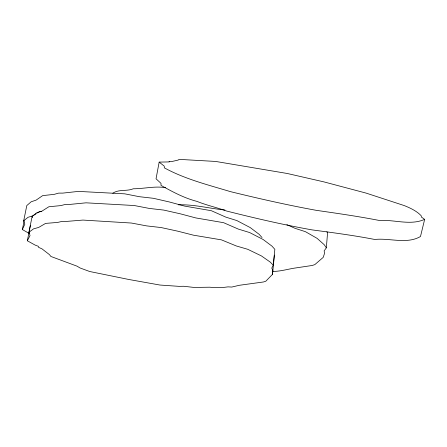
<?xml version="1.0" encoding="UTF-8"?>
<svg xmlns="http://www.w3.org/2000/svg" width="447" height="447" viewBox="0 0 447 447"><rect width="100%" height="100%" fill="white"/><g stroke="black" fill="none" stroke-linecap="round" stroke-linejoin="round"><path stroke-width="0.67" d="M272.541 271.441C279.755 271.474 286.644 269.463 293.718 268.239L312.246 265.468L314.817 264.618L323.192 257.399L324.533 253.399L324.159 250.845L326.338 247.834L327.562 232.848L326.869 231.747M272.486 274.357L272.826 270.519L271.793 268.055L273.234 265.166L274.855 249.342L271.944 246.107L263.16 239.514L249.638 232.546L238.357 229.099L223.606 222.69L195.814 217.935L180.309 213.817L163.775 210.084L149.332 208.436L134.24 205.525L86.064 202.826L69.788 204.419L65.474 204.396L60.87 205.592L48.84 206.765L41.906 211.157L36.738 212.761L32.117 216.449L28.932 232.267L30.033 235.524L27.323 240.771L35.252 245.146L38.425 246.342L38.515 247.308L41.957 248.834L49.427 254.617L50.885 256.461L76.957 266.138L80.086 267.976L89.635 271.497L128.792 279.476L159.914 285.035L178.94 286.348L183.767 286.27L194.082 287.443L209.867 287.203L213.727 287.633L222.98 287.494L228.043 286.868L231.786 287.058L239.268 285.298L263.451 281.979L265.836 281.197L272.486 274.357L274.402 255.097M159.171 162.099L156.042 178.789L160.998 183.365L160.998 185.365C172.453 191.802 184.142 198.077 196.959 201.385C206.542 205.262 216.717 207.464 226.445 210.99C254.784 218.142 283.197 224.763 311.967 229.87C332.97 232.686 353.968 235.424 374.765 239.475C389.829 237.815 406.725 244.492 420.487 236.519L424.65 219.371L421.392 217.058L421.197 215.756C416.665 210.967 410.374 208.051 404.3 205.598L366.087 193.098L323.913 181.884L287.231 173.481L215.672 161.445L179.085 159.367L178.213 160.065L172.246 161.423L169.033 161.356L169.312 161.92L159.171 162.099L164.256 166.133L164.312 167.832C184.98 179.135 207.944 184.834 230.373 191.618C258.869 198.58 287.427 205.095 316.28 210.33C337.317 213.381 358.354 216.365 379.218 220.455C394.271 219.46 410.402 225.763 424.65 219.371M27.323 240.771L30.379 225.595M29.536 233.636L22.35 229.546L24.831 224.143L23.685 220.807L26.803 205.559L31.173 201.776L36.118 200.116L42.688 195.613L54.243 194.35L58.641 193.11L62.798 193.11L78.404 191.4L124.797 193.847L139.408 196.702L153.343 198.289L169.379 201.971L184.455 206.056L211.358 210.716L225.858 217.141L236.876 220.578L250.247 227.596L259.076 234.273L262.059 237.564M22.35 229.546L24.121 220.891M23.685 220.807L28.021 217.303L32.966 215.784L36.235 213.705M28.932 232.267L33.519 228.875L38.688 227.428L45.588 223.399L57.663 222.422L62.273 221.349L66.609 221.41L82.946 220.075L131.424 223.042L146.633 225.891L161.177 227.562L177.845 231.2L193.478 235.183L221.477 239.871L236.368 245.979L247.744 249.297L261.4 255.913L270.284 262.126L273.234 265.166M37.324 213.012L39.504 211.621L41.549 211.431M112.784 193.255C118.751 189.008 126.73 191.573 133.312 188.774C144.124 188.785 154.802 185.868 165.636 187.684M178.375 204.832C194.154 204.273 209.341 208.514 224.925 209.995M286.868 224.668L295.132 228.372L305.43 231.675L317.107 238.363L324.226 244.71L326.338 247.834M32.117 216.449L32.469 217.611"/></g></svg>
